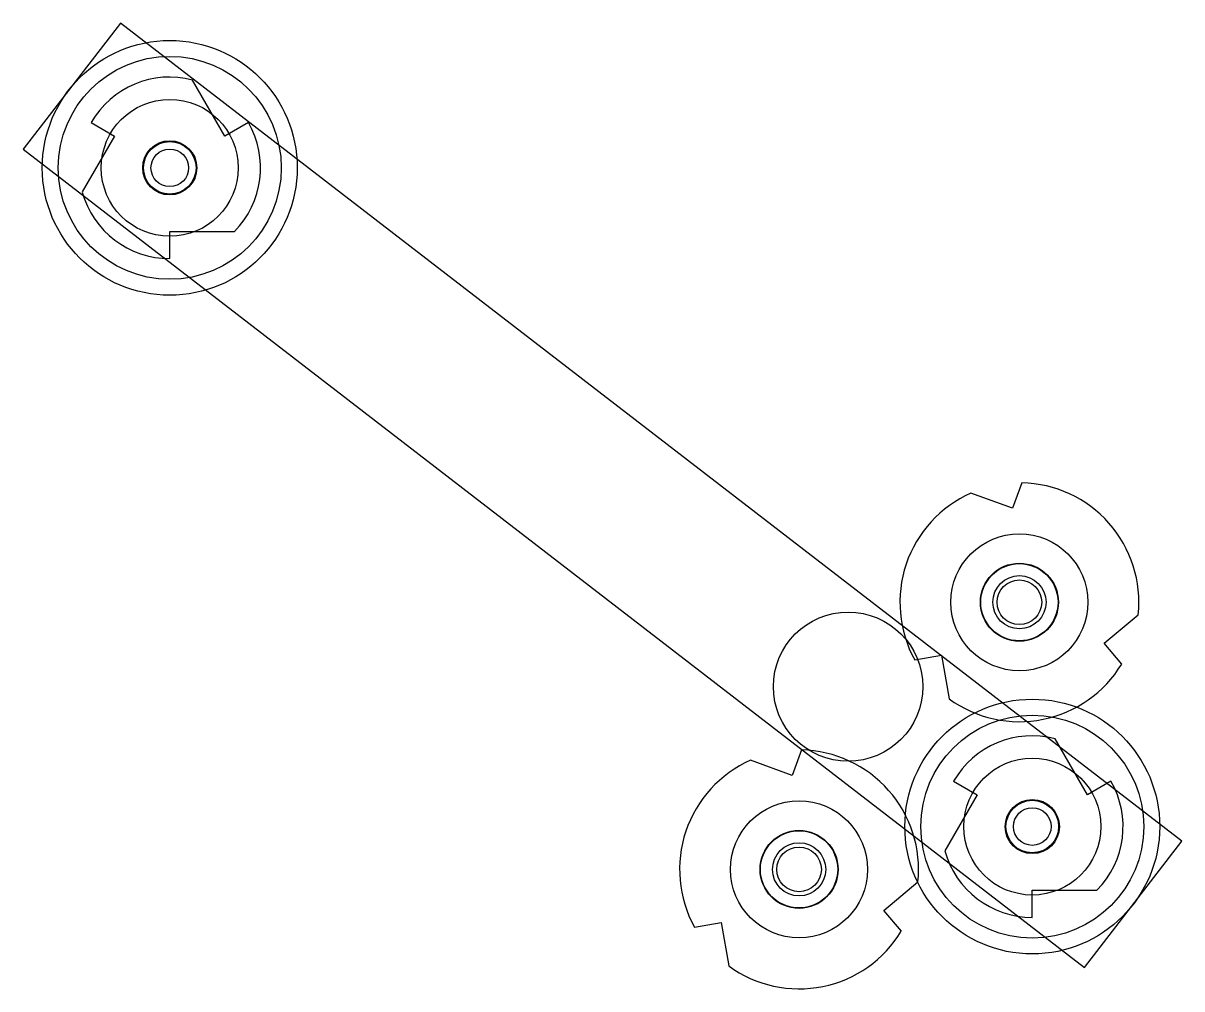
# Model space of a CAD drawing. Extents: x 13.52 to 17.15, y 24.84 to 27.87.
import ezdxf

# ---------------------------------------------------------------- set-up
doc = ezdxf.new("R2010")
doc.units = 0
doc.header["$LTSCALE"] = 5
doc.header["$MEASUREMENT"] = 0
for name, color, linetype in [('Z0_BOTCOMP', 4, 'Continuous'), ('Z0_CUT500', 4, 'Continuous'), ('Z0_RUBBER', 2, 'Continuous'), ('Z0_TOPCOMP', 6, 'Continuous')]:
    doc.layers.add(name, color=color, linetype=linetype)

msp = doc.modelspace()

# ---------------------------------------------------------------- linework, layer by layer
at = {"layer": 'Z0_BOTCOMP', "color": 4, "linetype": 'Continuous', "lineweight": 25}
for p, q in [((14.1501, 27.5182), (14.0486, 27.694)), ((13.7301, 27.5607), (13.8037, 27.5182)), ((14.2238, 27.5607), (14.1501, 27.5182)), ((13.8037, 27.5182), (13.7022, 27.3424)), ((13.9769, 27.2182), (14.18, 27.2182)), ((13.9769, 27.1332), (13.9769, 27.2182)), ((16.6512, 26.4292), (16.6222, 26.3494)), ((16.6222, 26.3494), (16.4914, 26.3969)), ((16.9102, 25.9255), (17.0167, 26.015)), ((16.9648, 25.8604), (16.9102, 25.9255)), ((16.3154, 25.8733), (16.3991, 25.888)), ((16.3991, 25.888), (16.4233, 25.751)), ((16.8574, 25.45), (16.7559, 25.6258)), ((15.9597, 25.5905), (15.9306, 25.5106)), ((15.9306, 25.5106), (15.7998, 25.5582)), ((16.4374, 25.4925), (16.511, 25.45)), ((16.931, 25.4925), (16.8574, 25.45)), ((16.511, 25.45), (16.4095, 25.2742)), ((16.2186, 25.0868), (16.3252, 25.1762)), ((16.6842, 25.15), (16.8872, 25.15)), ((16.6842, 25.065), (16.6842, 25.15)), ((16.2732, 25.0217), (16.2186, 25.0868)), ((15.6238, 25.0345), (15.7075, 25.0493)), ((15.7075, 25.0493), (15.7317, 24.9123))]:
    msp.add_line(p, q, dxfattribs=at)
for centre, radius in [((13.9769, 27.4182), 0.085), ((13.9769, 27.4182), 0.059), ((16.6438, 26.0543), 0.1212), ((16.6438, 26.0543), 0.0835), ((16.6842, 25.35), 0.085), ((16.6842, 25.35), 0.059), ((15.9522, 25.2156), 0.1212), ((15.9522, 25.2156), 0.0835)]:
    msp.add_circle(centre, radius, dxfattribs=at)
for centre, radius, start, end in [((13.9769, 27.4182), 0.285, 75.4321, 150), ((13.9769, 27.4182), 0.285, -44.5679, 30), ((13.9769, 27.4182), 0.285, -164.5679, -90), ((16.6438, 26.0543), 0.375, -6.023, 88.8646), ((16.6438, 26.0543), 0.375, 113.977, -151.1354), ((16.6438, 26.0543), 0.375, -126.023, -31.1354), ((16.6842, 25.35), 0.285, 75.4321, 150), ((15.9522, 25.2156), 0.375, -6.023, 88.8646), ((15.9522, 25.2156), 0.375, 113.977, -151.1354), ((16.6842, 25.35), 0.285, -44.5679, 30), ((16.6842, 25.35), 0.285, -164.5679, -90), ((15.9522, 25.2156), 0.375, -126.023, -31.1354)]:
    msp.add_arc(centre, radius, start, end, dxfattribs=at)
at = {"layer": 'Z0_CUT500', "color": 5, "linetype": 'Continuous', "lineweight": 25}
for centre, radius in [((13.9769, 27.4182), 0.0825), ((16.6438, 26.0543), 0.1225), ((16.1061, 25.7893), 0.2344), ((16.6842, 25.35), 0.0825), ((15.9522, 25.2156), 0.1225)]:
    msp.add_circle(centre, radius, dxfattribs=at)
at = {"layer": 'Z0_RUBBER', "color": 2, "linetype": 'Continuous', "lineweight": 25}
for centre, radius in [((13.9769, 27.4182), 0.4), ((13.9769, 27.4182), 0.215), ((16.6438, 26.0543), 0.215), ((16.6438, 26.0543), 0.07), ((16.6842, 25.35), 0.4), ((16.6842, 25.35), 0.215), ((15.9522, 25.2156), 0.215), ((15.9522, 25.2156), 0.07)]:
    msp.add_circle(centre, radius, dxfattribs=at)
at = {"layer": 'Z0_TOPCOMP', "color": 6, "linetype": 'Continuous', "lineweight": 25}
for p, q in [((13.8221, 27.8725), (13.5168, 27.4765)), ((17.1536, 25.3037), (13.8221, 27.8725)), ((13.5168, 27.4765), (16.8483, 24.9078)), ((16.8483, 24.9078), (17.1536, 25.3037))]:
    msp.add_line(p, q, dxfattribs=at)
for centre in [(13.9769, 27.4182), (16.6842, 25.35)]:
    msp.add_circle(centre, 0.35, dxfattribs=at)

doc.saveas('drawing.dxf')
